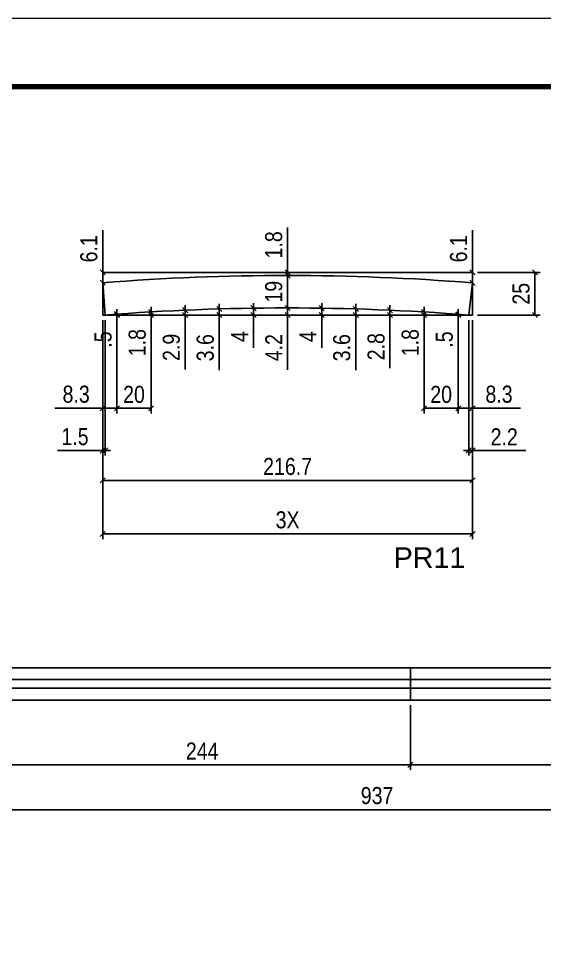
# Model space of a CAD drawing. Extents: x 3171 to 9452, y -2838 to 6252.
# Drawn here: x 8328 to 8636, y 3415 to 3955 of the extents above; entities that cross this region are included whole.
import ezdxf

# ---------------------------------------------------------------- set-up
doc = ezdxf.new("R2010")
doc.units = 0
doc.linetypes.add('DASHED', pattern=[0.75, 0.5, -0.25])
for name, color, linetype in [('5', 5, 'Continuous'), ('Painéis', 200, 'Continuous'), ('SARR_2.2x7', 40, 'Continuous')]:
    doc.layers.add(name, color=color, linetype=linetype)
for name, color, linetype, lineweight in [('Escoras', 2, 'Continuous', 25), ('Folhas', 255, 'Continuous', 9), ('Romaneio', 3, 'Continuous', 13), ('SARRAFO DE PRESSAO', 251, 'DASHED', 9)]:
    doc.layers.add(name, color=color, linetype=linetype, lineweight=lineweight)
doc.styles.add('COTA TECNICA-50', font='techl___.ttf', dxfattribs={"height": 10})
doc.styles.get("Standard").update_dxf_attribs({"font": 'arial.ttf'})
doc.dimstyles.new('COTA PAINEL-50', dxfattribs={"dimtxt": 10, "dimasz": 3, "dimexe": 3, "dimexo": 3, "dimgap": 3, "dimtad": 1, "dimdec": 1, "dimzin": 12, "dimdsep": 46, "dimtxsty": 'COTA TECNICA-50', "dimblk1": 'OBLIQUE', "dimblk2": 'OBLIQUE', "dimsah": 1, "dimcen": 0.9, "dimclrd": 4, "dimclre": 4, "dimclrt": 240, "dimadec": 1, "dimazin": 3, "dimtfac": 1, "dimtdec": 1, "dimtmove": 0, "dimatfit": 3, "dimfxl": 1, "dimtolj": 1, "dimtzin": 12, "dimarcsym": 0})

# ---------------------------------------------------------------- blocks, each defined once
blk = doc.blocks.new('9999999999')
at = {"layer": 'Folhas'}
blk.add_lwpolyline([(98138.98, 34190.21), (99623.98, 34190.21), (99623.98, 35240.21), (98138.98, 35240.21)], close=True, dxfattribs=at)
at = {"layer": 'Folhas', "color": 30, "const_width": 3}
blk.add_lwpolyline([(98213.98, 34230.21), (99583.98, 34230.21), (99583.98, 35200.21), (98213.98, 35200.21)], close=True, dxfattribs=at)
blk = doc.blocks.new('_Oblique')
at = {"color": 0, "linetype": 'ByBlock', "lineweight": -2}
blk.add_line((-0.5, -0.5), (0.5, 0.5), dxfattribs=at)
blk = doc.blocks.new('*D193')
at = {"layer": 'Defpoints', "color": 0, "linetype": 'ByBlock', "transparency": 16777216}
for p in [(8313.59, 3555.86), (8557.59, 3555.86), (8557.59, 3517.95)]:
    blk.add_point(p, dxfattribs=at)
at = {"layer": 'Romaneio', "color": 4, "linetype": 'ByBlock', "lineweight": -2, "transparency": 16777216}
for p, q in [((8313.59, 3552.86), (8313.59, 3514.95)), ((8557.59, 3552.86), (8557.59, 3514.95)), ((8313.59, 3517.95), (8557.59, 3517.95))]:
    blk.add_line(p, q, dxfattribs=at)
at = {"layer": 'Romaneio', "color": 4, "linetype": 'ByBlock', "lineweight": -2, "transparency": 16777216, "xscale": 3, "yscale": 3, "zscale": 3, "rotation": 180}
blk.add_blockref('_Oblique', (8313.59, 3517.95), dxfattribs=at)
at = {"layer": 'Romaneio', "color": 4, "linetype": 'ByBlock', "lineweight": -2, "transparency": 16777216, "xscale": 3, "yscale": 3, "zscale": 3}
blk.add_blockref('_Oblique', (8557.59, 3517.95), dxfattribs=at)
at = {"layer": 'Romaneio', "color": 240, "linetype": 'ByBlock', "transparency": 16777216, "insert": (8435.59, 3526.02), "char_height": 10, "attachment_point": 5, "style": 'COTA TECNICA-50'}
blk.add_mtext('\\A1;244', dxfattribs=at)
blk = doc.blocks.new('*D24')
at = {"layer": 'Defpoints', "color": 0, "linetype": 'ByBlock', "transparency": 16777216}
for p in [(8557.59, 3555.86), (8801.59, 3555.86), (8801.59, 3517.95)]:
    blk.add_point(p, dxfattribs=at)
at = {"layer": 'Romaneio', "color": 4, "linetype": 'ByBlock', "lineweight": -2, "transparency": 16777216}
for p, q in [((8557.59, 3552.86), (8557.59, 3514.95)), ((8801.59, 3552.86), (8801.59, 3514.95)), ((8557.59, 3517.95), (8801.59, 3517.95))]:
    blk.add_line(p, q, dxfattribs=at)
at = {"layer": 'Romaneio', "color": 4, "linetype": 'ByBlock', "lineweight": -2, "transparency": 16777216, "xscale": 3, "yscale": 3, "zscale": 3, "rotation": 180}
blk.add_blockref('_Oblique', (8557.59, 3517.95), dxfattribs=at)
at = {"layer": 'Romaneio', "color": 4, "linetype": 'ByBlock', "lineweight": -2, "transparency": 16777216, "xscale": 3, "yscale": 3, "zscale": 3}
blk.add_blockref('_Oblique', (8801.59, 3517.95), dxfattribs=at)
at = {"layer": 'Romaneio', "color": 240, "linetype": 'ByBlock', "transparency": 16777216, "insert": (8679.59, 3526.02), "char_height": 10, "attachment_point": 5, "style": 'COTA TECNICA-50'}
blk.add_mtext('\\A1;244', dxfattribs=at)
blk = doc.blocks.new('*D26')
at = {"layer": 'Defpoints', "color": 0, "linetype": 'ByBlock', "transparency": 16777216}
for p in [(8069.59, 3555.86), (9006.59, 3555.86), (9006.59, 3491.62)]:
    blk.add_point(p, dxfattribs=at)
at = {"layer": 'Escoras', "color": 4, "linetype": 'ByBlock', "lineweight": -2, "transparency": 16777216}
for p, q in [((8069.59, 3552.86), (8069.59, 3488.62)), ((9006.59, 3552.86), (9006.59, 3488.62)), ((8069.59, 3491.62), (9006.59, 3491.62))]:
    blk.add_line(p, q, dxfattribs=at)
at = {"layer": 'Escoras', "color": 4, "linetype": 'ByBlock', "lineweight": -2, "transparency": 16777216, "xscale": 3, "yscale": 3, "zscale": 3, "rotation": 180}
blk.add_blockref('_Oblique', (8069.59, 3491.62), dxfattribs=at)
at = {"layer": 'Escoras', "color": 4, "linetype": 'ByBlock', "lineweight": -2, "transparency": 16777216, "xscale": 3, "yscale": 3, "zscale": 3}
blk.add_blockref('_Oblique', (9006.59, 3491.62), dxfattribs=at)
at = {"layer": 'Escoras', "color": 240, "linetype": 'ByBlock', "transparency": 16777216, "insert": (8538.09, 3499.87), "char_height": 10, "attachment_point": 5, "style": 'COTA TECNICA-50'}
blk.add_mtext('\\A1;937', dxfattribs=at)
blk = doc.blocks.new('*D247')
at = {"layer": 'Defpoints', "color": 0, "linetype": 'Continuous', "transparency": 16777216}
for p in [(8377.33, 3781.4), (8593.98, 3781.4), (8593.98, 3684.56)]:
    blk.add_point(p, dxfattribs=at)
at = {"layer": 'Painéis', "color": 4, "linetype": 'Continuous', "lineweight": -2, "transparency": 16777216}
for p, q in [((8377.33, 3778.4), (8377.33, 3681.56)), ((8593.98, 3778.4), (8593.98, 3681.56)), ((8377.33, 3684.56), (8593.98, 3684.56))]:
    blk.add_line(p, q, dxfattribs=at)
at = {"layer": 'Painéis', "color": 4, "linetype": 'Continuous', "lineweight": -2, "transparency": 16777216, "xscale": 3, "yscale": 3, "zscale": 3, "rotation": 180}
blk.add_blockref('_Oblique', (8377.33, 3684.56), dxfattribs=at)
at = {"layer": 'Painéis', "color": 4, "linetype": 'Continuous', "lineweight": -2, "transparency": 16777216, "xscale": 3, "yscale": 3, "zscale": 3}
blk.add_blockref('_Oblique', (8593.98, 3684.56), dxfattribs=at)
at = {"layer": 'Painéis', "color": 240, "linetype": 'Continuous', "transparency": 16777216, "insert": (8485.65, 3692.66), "char_height": 10, "attachment_point": 5, "style": 'COTA TECNICA-50'}
blk.add_mtext('\\A1;216.7', dxfattribs=at)
blk = doc.blocks.new('*D249')
at = {"layer": 'Defpoints', "color": 0, "linetype": 'ByBlock', "transparency": 16777216}
for p in [(8593.98, 3806.39), (8593.98, 3781.4), (8630.62, 3781.4)]:
    blk.add_point(p, dxfattribs=at)
at = {"layer": 'Escoras', "color": 4, "linetype": 'ByBlock', "lineweight": -2, "transparency": 16777216}
for p, q in [((8596.98, 3806.39), (8633.62, 3806.39)), ((8630.62, 3806.39), (8630.62, 3781.4)), ((8596.98, 3781.4), (8633.62, 3781.4))]:
    blk.add_line(p, q, dxfattribs=at)
at = {"layer": 'Escoras', "color": 4, "linetype": 'ByBlock', "lineweight": -2, "transparency": 16777216, "xscale": 3, "yscale": 3, "zscale": 3}
for p, rotation in [((8630.62, 3806.39), 90), ((8630.62, 3781.4), 270)]:
    blk.add_blockref('_Oblique', p, dxfattribs=dict(at, rotation=rotation))
at = {"layer": 'Escoras', "color": 240, "linetype": 'ByBlock', "transparency": 16777216, "insert": (8622.51, 3793.9), "char_height": 10, "attachment_point": 5, "rotation": 90, "style": 'COTA TECNICA-50'}
blk.add_mtext('\\A1;25', dxfattribs=at)
blk = doc.blocks.new('*D266')
at = {"layer": 'Defpoints', "color": 0, "linetype": 'ByBlock', "transparency": 16777216}
for p in [(8377.33, 3781.4), (8378.82, 3781.4), (8377.33, 3702.08)]:
    blk.add_point(p, dxfattribs=at)
at = {"layer": 'Escoras', "color": 4, "linetype": 'ByBlock', "lineweight": -2, "transparency": 16777216}
for p, q in [((8377.33, 3778.4), (8377.33, 3699.08)), ((8378.82, 3778.4), (8378.82, 3699.08)), ((8377.33, 3702.08), (8350.83, 3702.08)), ((8378.82, 3702.08), (8377.33, 3702.08)), ((8378.82, 3702.08), (8381.82, 3702.08))]:
    blk.add_line(p, q, dxfattribs=at)
at = {"layer": 'Escoras', "color": 4, "linetype": 'ByBlock', "lineweight": -2, "transparency": 16777216, "xscale": 3, "yscale": 3, "zscale": 3}
blk.add_blockref('_Oblique', (8377.33, 3702.08), dxfattribs=at)
at = {"layer": 'Escoras', "color": 4, "linetype": 'ByBlock', "lineweight": -2, "transparency": 16777216, "xscale": 3, "yscale": 3, "zscale": 3, "rotation": 180}
blk.add_blockref('_Oblique', (8378.82, 3702.08), dxfattribs=at)
at = {"layer": 'Escoras', "color": 240, "linetype": 'ByBlock', "transparency": 16777216, "insert": (8361.08, 3710.19), "char_height": 10, "attachment_point": 5, "style": 'COTA TECNICA-50'}
blk.add_mtext('\\A1;1.5', dxfattribs=at)
blk = doc.blocks.new('*D267')
at = {"layer": 'Defpoints', "color": 0, "linetype": 'ByBlock', "transparency": 16777216}
for p in [(8591.81, 3781.4), (8593.98, 3781.4), (8593.98, 3702.08)]:
    blk.add_point(p, dxfattribs=at)
at = {"layer": 'Escoras', "color": 4, "linetype": 'ByBlock', "lineweight": -2, "transparency": 16777216}
for p, q in [((8591.81, 3778.4), (8591.81, 3699.08)), ((8593.98, 3778.4), (8593.98, 3699.08)), ((8591.81, 3702.08), (8588.81, 3702.08)), ((8591.81, 3702.08), (8593.98, 3702.08)), ((8593.98, 3702.08), (8625.21, 3702.08))]:
    blk.add_line(p, q, dxfattribs=at)
at = {"layer": 'Escoras', "color": 4, "linetype": 'ByBlock', "lineweight": -2, "transparency": 16777216, "xscale": 3, "yscale": 3, "zscale": 3}
blk.add_blockref('_Oblique', (8591.81, 3702.08), dxfattribs=at)
at = {"layer": 'Escoras', "color": 4, "linetype": 'ByBlock', "lineweight": -2, "transparency": 16777216, "xscale": 3, "yscale": 3, "zscale": 3, "rotation": 180}
blk.add_blockref('_Oblique', (8593.98, 3702.08), dxfattribs=at)
at = {"layer": 'Escoras', "color": 240, "linetype": 'ByBlock', "transparency": 16777216, "insert": (8612.59, 3710.08), "char_height": 10, "attachment_point": 5, "style": 'COTA TECNICA-50'}
blk.add_mtext('\\A1;2.2', dxfattribs=at)
blk = doc.blocks.new('*D268')
at = {"layer": 'Defpoints', "color": 0, "linetype": 'ByBlock', "transparency": 16777216}
for p in [(8385.65, 3781.92), (8385.65, 3781.4), (8385.65, 3781.4)]:
    blk.add_point(p, dxfattribs=at)
at = {"layer": 'Escoras', "color": 4, "linetype": 'ByBlock', "lineweight": -2, "transparency": 16777216}
for p, q in [((8385.65, 3781.92), (8385.65, 3784.92)), ((8385.65, 3781.92), (8385.65, 3781.4)), ((8385.65, 3781.4), (8385.65, 3758.75)), ((8388.65, 3781.92), (8388.65, 3781.92)), ((8388.65, 3781.4), (8388.65, 3781.4))]:
    blk.add_line(p, q, dxfattribs=at)
at = {"layer": 'Escoras', "color": 4, "linetype": 'ByBlock', "lineweight": -2, "transparency": 16777216, "xscale": 3, "yscale": 3, "zscale": 3}
for p, rotation in [((8385.65, 3781.92), 270), ((8385.65, 3781.4), 90)]:
    blk.add_blockref('_Oblique', p, dxfattribs=dict(at, rotation=rotation))
at = {"layer": 'Escoras', "color": 240, "linetype": 'ByBlock', "transparency": 16777216, "insert": (8377.54, 3767.07), "char_height": 10, "attachment_point": 5, "rotation": 90, "style": 'COTA TECNICA-50'}
blk.add_mtext('\\A1;.5', dxfattribs=at)
blk = doc.blocks.new('*D269')
at = {"layer": 'Defpoints', "color": 0, "linetype": 'ByBlock', "transparency": 16777216}
for p in [(8405.65, 3783.25), (8405.65, 3781.4), (8405.65, 3781.4)]:
    blk.add_point(p, dxfattribs=at)
at = {"layer": 'Escoras', "color": 4, "linetype": 'ByBlock', "lineweight": -2, "transparency": 16777216}
for p, q in [((8405.65, 3783.25), (8405.65, 3786.25)), ((8405.65, 3783.25), (8405.65, 3781.4)), ((8405.65, 3781.4), (8405.65, 3755.12)), ((8408.65, 3783.25), (8408.65, 3783.25)), ((8408.65, 3781.4), (8408.65, 3781.4))]:
    blk.add_line(p, q, dxfattribs=at)
at = {"layer": 'Escoras', "color": 4, "linetype": 'ByBlock', "lineweight": -2, "transparency": 16777216, "xscale": 3, "yscale": 3, "zscale": 3}
for p, rotation in [((8405.65, 3783.25), 270), ((8405.65, 3781.4), 90)]:
    blk.add_blockref('_Oblique', p, dxfattribs=dict(at, rotation=rotation))
at = {"layer": 'Escoras', "color": 240, "linetype": 'ByBlock', "transparency": 16777216, "insert": (8397.56, 3765.26), "char_height": 10, "attachment_point": 5, "rotation": 90, "style": 'COTA TECNICA-50'}
blk.add_mtext('\\A1;1.8', dxfattribs=at)
blk = doc.blocks.new('*D270')
at = {"layer": 'Defpoints', "color": 0, "linetype": 'ByBlock', "transparency": 16777216}
for p in [(8425.65, 3784.28), (8425.65, 3781.4), (8425.65, 3781.4)]:
    blk.add_point(p, dxfattribs=at)
at = {"layer": 'Escoras', "color": 4, "linetype": 'ByBlock', "lineweight": -2, "transparency": 16777216}
for p, q in [((8425.65, 3784.28), (8425.65, 3787.28)), ((8425.65, 3784.28), (8425.65, 3781.4)), ((8425.65, 3781.4), (8425.65, 3749.59)), ((8428.65, 3784.28), (8428.65, 3784.28)), ((8428.65, 3781.4), (8428.65, 3781.4))]:
    blk.add_line(p, q, dxfattribs=at)
at = {"layer": 'Escoras', "color": 4, "linetype": 'ByBlock', "lineweight": -2, "transparency": 16777216, "xscale": 3, "yscale": 3, "zscale": 3}
for p, rotation in [((8425.65, 3784.28), 270), ((8425.65, 3781.4), 90)]:
    blk.add_blockref('_Oblique', p, dxfattribs=dict(at, rotation=rotation))
at = {"layer": 'Escoras', "color": 240, "linetype": 'ByBlock', "transparency": 16777216, "insert": (8417.57, 3762.5), "char_height": 10, "attachment_point": 5, "rotation": 90, "style": 'COTA TECNICA-50'}
blk.add_mtext('\\A1;2.9', dxfattribs=at)
blk = doc.blocks.new('*D271')
at = {"layer": 'Defpoints', "color": 0, "linetype": 'ByBlock', "transparency": 16777216}
for p in [(8445.65, 3785.01), (8445.65, 3781.4), (8445.65, 3781.4)]:
    blk.add_point(p, dxfattribs=at)
at = {"layer": 'Escoras', "color": 4, "linetype": 'ByBlock', "lineweight": -2, "transparency": 16777216}
for p, q in [((8445.65, 3785.01), (8445.65, 3788.01)), ((8445.65, 3785.01), (8445.65, 3781.4)), ((8445.65, 3781.4), (8445.65, 3749.16)), ((8448.65, 3785.01), (8448.65, 3785.01)), ((8448.65, 3781.4), (8448.65, 3781.4))]:
    blk.add_line(p, q, dxfattribs=at)
at = {"layer": 'Escoras', "color": 4, "linetype": 'ByBlock', "lineweight": -2, "transparency": 16777216, "xscale": 3, "yscale": 3, "zscale": 3}
for p, rotation in [((8445.65, 3785.01), 270), ((8445.65, 3781.4), 90)]:
    blk.add_blockref('_Oblique', p, dxfattribs=dict(at, rotation=rotation))
at = {"layer": 'Escoras', "color": 240, "linetype": 'ByBlock', "transparency": 16777216, "insert": (8437.44, 3762.28), "char_height": 10, "attachment_point": 5, "rotation": 90, "style": 'COTA TECNICA-50'}
blk.add_mtext('\\A1;3.6', dxfattribs=at)
blk = doc.blocks.new('*D272')
at = {"layer": 'Defpoints', "color": 0, "linetype": 'ByBlock', "transparency": 16777216}
for p in [(8465.65, 3785.45), (8465.65, 3781.4), (8465.65, 3781.4)]:
    blk.add_point(p, dxfattribs=at)
at = {"layer": 'Escoras', "color": 4, "linetype": 'ByBlock', "lineweight": -2, "transparency": 16777216}
for p, q in [((8465.65, 3785.45), (8465.65, 3788.45)), ((8465.65, 3785.45), (8465.65, 3781.4)), ((8465.65, 3781.4), (8465.65, 3762.17)), ((8468.65, 3785.45), (8468.65, 3785.45)), ((8468.65, 3781.4), (8468.65, 3781.4))]:
    blk.add_line(p, q, dxfattribs=at)
at = {"layer": 'Escoras', "color": 4, "linetype": 'ByBlock', "lineweight": -2, "transparency": 16777216, "xscale": 3, "yscale": 3, "zscale": 3}
for p, rotation in [((8465.65, 3785.45), 270), ((8465.65, 3781.4), 90)]:
    blk.add_blockref('_Oblique', p, dxfattribs=dict(at, rotation=rotation))
at = {"layer": 'Escoras', "color": 240, "linetype": 'ByBlock', "transparency": 16777216, "insert": (8457.58, 3768.79), "char_height": 10, "attachment_point": 5, "rotation": 90, "style": 'COTA TECNICA-50'}
blk.add_mtext('\\A1;4', dxfattribs=at)
blk = doc.blocks.new('*D273')
at = {"layer": 'Defpoints', "color": 0, "linetype": 'ByBlock', "transparency": 16777216}
for p in [(8485.65, 3785.59), (8485.65, 3781.4), (8485.65, 3781.4)]:
    blk.add_point(p, dxfattribs=at)
at = {"layer": 'Escoras', "color": 4, "linetype": 'ByBlock', "lineweight": -2, "transparency": 16777216}
for p, q in [((8485.65, 3785.59), (8485.65, 3788.59)), ((8485.65, 3785.59), (8485.65, 3781.4)), ((8485.65, 3781.4), (8485.65, 3749.24)), ((8488.65, 3785.59), (8488.65, 3785.59)), ((8488.65, 3781.4), (8488.65, 3781.4))]:
    blk.add_line(p, q, dxfattribs=at)
at = {"layer": 'Escoras', "color": 4, "linetype": 'ByBlock', "lineweight": -2, "transparency": 16777216, "xscale": 3, "yscale": 3, "zscale": 3}
for p, rotation in [((8485.65, 3785.59), 270), ((8485.65, 3781.4), 90)]:
    blk.add_blockref('_Oblique', p, dxfattribs=dict(at, rotation=rotation))
at = {"layer": 'Escoras', "color": 240, "linetype": 'ByBlock', "transparency": 16777216, "insert": (8477.58, 3762.32), "char_height": 10, "attachment_point": 5, "rotation": 90, "style": 'COTA TECNICA-50'}
blk.add_mtext('\\A1;4.2', dxfattribs=at)
blk = doc.blocks.new('*D87')
at = {"layer": 'Defpoints', "color": 0, "linetype": 'ByBlock', "transparency": 16777216}
for p in [(8505.65, 3785.44), (8505.65, 3781.4), (8505.65, 3781.4)]:
    blk.add_point(p, dxfattribs=at)
at = {"layer": 'Escoras', "color": 4, "linetype": 'ByBlock', "lineweight": -2, "transparency": 16777216}
for p, q in [((8505.65, 3785.44), (8505.65, 3788.44)), ((8505.65, 3785.44), (8505.65, 3781.4)), ((8505.65, 3781.4), (8505.65, 3762.17)), ((8508.65, 3785.44), (8508.65, 3785.44)), ((8508.65, 3781.4), (8508.65, 3781.4))]:
    blk.add_line(p, q, dxfattribs=at)
at = {"layer": 'Escoras', "color": 4, "linetype": 'ByBlock', "lineweight": -2, "transparency": 16777216, "xscale": 3, "yscale": 3, "zscale": 3}
for p, rotation in [((8505.65, 3785.44), 270), ((8505.65, 3781.4), 90)]:
    blk.add_blockref('_Oblique', p, dxfattribs=dict(at, rotation=rotation))
at = {"layer": 'Escoras', "color": 240, "linetype": 'ByBlock', "transparency": 16777216, "insert": (8497.58, 3768.79), "char_height": 10, "attachment_point": 5, "rotation": 90, "style": 'COTA TECNICA-50'}
blk.add_mtext('\\A1;4', dxfattribs=at)
blk = doc.blocks.new('*D88')
at = {"layer": 'Defpoints', "color": 0, "linetype": 'ByBlock', "transparency": 16777216}
for p in [(8525.65, 3784.99), (8525.65, 3781.4), (8525.65, 3781.4)]:
    blk.add_point(p, dxfattribs=at)
at = {"layer": 'Escoras', "color": 4, "linetype": 'ByBlock', "lineweight": -2, "transparency": 16777216}
for p, q in [((8525.65, 3784.99), (8525.65, 3787.99)), ((8525.65, 3784.99), (8525.65, 3781.4)), ((8525.65, 3781.4), (8525.65, 3749.16)), ((8528.65, 3784.99), (8528.65, 3784.99)), ((8528.65, 3781.4), (8528.65, 3781.4))]:
    blk.add_line(p, q, dxfattribs=at)
at = {"layer": 'Escoras', "color": 4, "linetype": 'ByBlock', "lineweight": -2, "transparency": 16777216, "xscale": 3, "yscale": 3, "zscale": 3}
for p, rotation in [((8525.65, 3784.99), 270), ((8525.65, 3781.4), 90)]:
    blk.add_blockref('_Oblique', p, dxfattribs=dict(at, rotation=rotation))
at = {"layer": 'Escoras', "color": 240, "linetype": 'ByBlock', "transparency": 16777216, "insert": (8517.44, 3762.28), "char_height": 10, "attachment_point": 5, "rotation": 90, "style": 'COTA TECNICA-50'}
blk.add_mtext('\\A1;3.6', dxfattribs=at)
blk = doc.blocks.new('*D89')
at = {"layer": 'Defpoints', "color": 0, "linetype": 'ByBlock', "transparency": 16777216}
for p in [(8545.65, 3784.25), (8545.65, 3781.4), (8545.65, 3781.4)]:
    blk.add_point(p, dxfattribs=at)
at = {"layer": 'Escoras', "color": 4, "linetype": 'ByBlock', "lineweight": -2, "transparency": 16777216}
for p, q in [((8545.65, 3784.25), (8545.65, 3787.25)), ((8545.65, 3784.25), (8545.65, 3781.4)), ((8545.65, 3781.4), (8545.65, 3750.34)), ((8548.65, 3784.25), (8548.65, 3784.25)), ((8548.65, 3781.4), (8548.65, 3781.4))]:
    blk.add_line(p, q, dxfattribs=at)
at = {"layer": 'Escoras', "color": 4, "linetype": 'ByBlock', "lineweight": -2, "transparency": 16777216, "xscale": 3, "yscale": 3, "zscale": 3}
for p, rotation in [((8545.65, 3784.25), 270), ((8545.65, 3781.4), 90)]:
    blk.add_blockref('_Oblique', p, dxfattribs=dict(at, rotation=rotation))
at = {"layer": 'Escoras', "color": 240, "linetype": 'ByBlock', "transparency": 16777216, "insert": (8537.56, 3762.87), "char_height": 10, "attachment_point": 5, "rotation": 90, "style": 'COTA TECNICA-50'}
blk.add_mtext('\\A1;2.8', dxfattribs=at)
blk = doc.blocks.new('*D90')
at = {"layer": 'Defpoints', "color": 0, "linetype": 'ByBlock', "transparency": 16777216}
for p in [(8565.65, 3783.21), (8565.65, 3781.4), (8565.65, 3781.4)]:
    blk.add_point(p, dxfattribs=at)
at = {"layer": 'Escoras', "color": 4, "linetype": 'ByBlock', "lineweight": -2, "transparency": 16777216}
for p, q in [((8565.65, 3783.21), (8565.65, 3786.21)), ((8565.65, 3783.21), (8565.65, 3781.4)), ((8565.65, 3781.4), (8565.65, 3755.12)), ((8568.65, 3783.21), (8568.65, 3783.21)), ((8568.65, 3781.4), (8568.65, 3781.4))]:
    blk.add_line(p, q, dxfattribs=at)
at = {"layer": 'Escoras', "color": 4, "linetype": 'ByBlock', "lineweight": -2, "transparency": 16777216, "xscale": 3, "yscale": 3, "zscale": 3}
for p, rotation in [((8565.65, 3783.21), 270), ((8565.65, 3781.4), 90)]:
    blk.add_blockref('_Oblique', p, dxfattribs=dict(at, rotation=rotation))
at = {"layer": 'Escoras', "color": 240, "linetype": 'ByBlock', "transparency": 16777216, "insert": (8557.56, 3765.26), "char_height": 10, "attachment_point": 5, "rotation": 90, "style": 'COTA TECNICA-50'}
blk.add_mtext('\\A1;1.8', dxfattribs=at)
blk = doc.blocks.new('*D91')
at = {"layer": 'Defpoints', "color": 0, "linetype": 'ByBlock', "transparency": 16777216}
for p in [(8585.65, 3781.87), (8585.65, 3781.4), (8585.65, 3781.4)]:
    blk.add_point(p, dxfattribs=at)
at = {"layer": 'Escoras', "color": 4, "linetype": 'ByBlock', "lineweight": -2, "transparency": 16777216}
for p, q in [((8585.65, 3781.87), (8585.65, 3784.87)), ((8585.65, 3781.87), (8585.65, 3781.4)), ((8585.65, 3781.4), (8585.65, 3758.75)), ((8588.65, 3781.87), (8588.65, 3781.87)), ((8588.65, 3781.4), (8588.65, 3781.4))]:
    blk.add_line(p, q, dxfattribs=at)
at = {"layer": 'Escoras', "color": 4, "linetype": 'ByBlock', "lineweight": -2, "transparency": 16777216, "xscale": 3, "yscale": 3, "zscale": 3}
for p, rotation in [((8585.65, 3781.87), 270), ((8585.65, 3781.4), 90)]:
    blk.add_blockref('_Oblique', p, dxfattribs=dict(at, rotation=rotation))
at = {"layer": 'Escoras', "color": 240, "linetype": 'ByBlock', "transparency": 16777216, "insert": (8577.54, 3767.07), "char_height": 10, "attachment_point": 5, "rotation": 90, "style": 'COTA TECNICA-50'}
blk.add_mtext('\\A1;.5', dxfattribs=at)
blk = doc.blocks.new('*D5')
at = {"layer": 'Defpoints', "color": 0, "linetype": 'ByBlock', "transparency": 16777216}
for p in [(8585.65, 3781.4), (8593.98, 3781.4), (8593.98, 3726.78)]:
    blk.add_point(p, dxfattribs=at)
at = {"layer": 'Escoras', "color": 4, "linetype": 'ByBlock', "lineweight": -2, "transparency": 16777216}
for p, q in [((8585.65, 3778.4), (8585.65, 3723.78)), ((8593.98, 3778.4), (8593.98, 3723.78)), ((8585.65, 3726.78), (8593.98, 3726.78)), ((8593.98, 3726.78), (8622.13, 3726.78))]:
    blk.add_line(p, q, dxfattribs=at)
at = {"layer": 'Escoras', "color": 4, "linetype": 'ByBlock', "lineweight": -2, "transparency": 16777216, "xscale": 3, "yscale": 3, "zscale": 3, "rotation": 180}
blk.add_blockref('_Oblique', (8585.65, 3726.78), dxfattribs=at)
at = {"layer": 'Escoras', "color": 4, "linetype": 'ByBlock', "lineweight": -2, "transparency": 16777216, "xscale": 3, "yscale": 3, "zscale": 3}
blk.add_blockref('_Oblique', (8593.98, 3726.78), dxfattribs=at)
at = {"layer": 'Escoras', "color": 240, "linetype": 'ByBlock', "transparency": 16777216, "insert": (8609.56, 3735.02), "char_height": 10, "attachment_point": 5, "style": 'COTA TECNICA-50'}
blk.add_mtext('\\A1;8.3', dxfattribs=at)
blk = doc.blocks.new('*D6')
at = {"layer": 'Defpoints', "color": 0, "linetype": 'ByBlock', "transparency": 16777216}
for p in [(8565.65, 3781.4), (8585.65, 3781.4), (8565.65, 3726.78)]:
    blk.add_point(p, dxfattribs=at)
at = {"layer": 'Escoras', "color": 4, "linetype": 'ByBlock', "lineweight": -2, "transparency": 16777216}
for p, q in [((8565.65, 3778.4), (8565.65, 3723.78)), ((8585.65, 3778.4), (8585.65, 3723.78)), ((8585.65, 3726.78), (8565.65, 3726.78))]:
    blk.add_line(p, q, dxfattribs=at)
at = {"layer": 'Escoras', "color": 4, "linetype": 'ByBlock', "lineweight": -2, "transparency": 16777216, "xscale": 3, "yscale": 3, "zscale": 3, "rotation": 180}
blk.add_blockref('_Oblique', (8565.65, 3726.78), dxfattribs=at)
at = {"layer": 'Escoras', "color": 4, "linetype": 'ByBlock', "lineweight": -2, "transparency": 16777216, "xscale": 3, "yscale": 3, "zscale": 3}
blk.add_blockref('_Oblique', (8585.65, 3726.78), dxfattribs=at)
at = {"layer": 'Escoras', "color": 240, "linetype": 'ByBlock', "transparency": 16777216, "insert": (8575.65, 3734.88), "char_height": 10, "attachment_point": 5, "style": 'COTA TECNICA-50'}
blk.add_mtext('\\A1;20', dxfattribs=at)
blk = doc.blocks.new('*D7')
at = {"layer": 'Defpoints', "color": 0, "linetype": 'ByBlock', "transparency": 16777216}
for p in [(8377.33, 3781.4), (8385.65, 3781.4), (8377.33, 3726.78)]:
    blk.add_point(p, dxfattribs=at)
at = {"layer": 'Escoras', "color": 4, "linetype": 'ByBlock', "lineweight": -2, "transparency": 16777216}
for p, q in [((8377.33, 3778.4), (8377.33, 3723.78)), ((8385.65, 3778.4), (8385.65, 3723.78)), ((8377.33, 3726.78), (8349.18, 3726.78)), ((8385.65, 3726.78), (8377.33, 3726.78))]:
    blk.add_line(p, q, dxfattribs=at)
at = {"layer": 'Escoras', "color": 4, "linetype": 'ByBlock', "lineweight": -2, "transparency": 16777216, "xscale": 3, "yscale": 3, "zscale": 3, "rotation": 180}
blk.add_blockref('_Oblique', (8377.33, 3726.78), dxfattribs=at)
at = {"layer": 'Escoras', "color": 4, "linetype": 'ByBlock', "lineweight": -2, "transparency": 16777216, "xscale": 3, "yscale": 3, "zscale": 3}
blk.add_blockref('_Oblique', (8385.65, 3726.78), dxfattribs=at)
at = {"layer": 'Escoras', "color": 240, "linetype": 'ByBlock', "transparency": 16777216, "insert": (8361.75, 3735.02), "char_height": 10, "attachment_point": 5, "style": 'COTA TECNICA-50'}
blk.add_mtext('\\A1;8.3', dxfattribs=at)
blk = doc.blocks.new('*D8')
at = {"layer": 'Defpoints', "color": 0, "linetype": 'ByBlock', "transparency": 16777216}
for p in [(8385.65, 3781.4), (8405.65, 3781.4), (8405.65, 3726.78)]:
    blk.add_point(p, dxfattribs=at)
at = {"layer": 'Escoras', "color": 4, "linetype": 'ByBlock', "lineweight": -2, "transparency": 16777216}
for p, q in [((8385.65, 3778.4), (8385.65, 3723.78)), ((8405.65, 3778.4), (8405.65, 3723.78)), ((8385.65, 3726.78), (8405.65, 3726.78))]:
    blk.add_line(p, q, dxfattribs=at)
at = {"layer": 'Escoras', "color": 4, "linetype": 'ByBlock', "lineweight": -2, "transparency": 16777216, "xscale": 3, "yscale": 3, "zscale": 3, "rotation": 180}
blk.add_blockref('_Oblique', (8385.65, 3726.78), dxfattribs=at)
at = {"layer": 'Escoras', "color": 4, "linetype": 'ByBlock', "lineweight": -2, "transparency": 16777216, "xscale": 3, "yscale": 3, "zscale": 3}
blk.add_blockref('_Oblique', (8405.65, 3726.78), dxfattribs=at)
at = {"layer": 'Escoras', "color": 240, "linetype": 'ByBlock', "transparency": 16777216, "insert": (8395.65, 3734.88), "char_height": 10, "attachment_point": 5, "style": 'COTA TECNICA-50'}
blk.add_mtext('\\A1;20', dxfattribs=at)
blk = doc.blocks.new('*D92')
at = {"layer": 'Defpoints', "color": 0, "linetype": 'ByBlock', "transparency": 16777216}
for p in [(8377.33, 3781.4), (8593.98, 3781.4), (8593.98, 3653.19)]:
    blk.add_point(p, dxfattribs=at)
at = {"layer": 'Escoras', "color": 4, "linetype": 'ByBlock', "lineweight": -2, "transparency": 16777216}
for p, q in [((8377.33, 3778.4), (8377.33, 3650.19)), ((8593.98, 3778.4), (8593.98, 3650.19)), ((8377.33, 3653.19), (8593.98, 3653.19))]:
    blk.add_line(p, q, dxfattribs=at)
at = {"layer": 'Escoras', "color": 4, "linetype": 'ByBlock', "lineweight": -2, "transparency": 16777216, "xscale": 3, "yscale": 3, "zscale": 3, "rotation": 180}
blk.add_blockref('_Oblique', (8377.33, 3653.19), dxfattribs=at)
at = {"layer": 'Escoras', "color": 4, "linetype": 'ByBlock', "lineweight": -2, "transparency": 16777216, "xscale": 3, "yscale": 3, "zscale": 3}
blk.add_blockref('_Oblique', (8593.98, 3653.19), dxfattribs=at)
at = {"layer": 'Escoras', "color": 240, "linetype": 'ByBlock', "transparency": 16777216, "insert": (8485.65, 3661.41), "char_height": 10, "attachment_point": 5, "style": 'COTA TECNICA-50'}
blk.add_mtext('\\A1;3X', dxfattribs=at)
blk = doc.blocks.new('*D93')
at = {"layer": 'Defpoints', "color": 0, "linetype": 'ByBlock', "transparency": 16777216}
for p in [(8485.65, 3804.59), (8485.66, 3804.59), (8485.65, 3785.59)]:
    blk.add_point(p, dxfattribs=at)
at = {"layer": 'Escoras', "color": 4, "linetype": 'ByBlock', "lineweight": -2, "transparency": 16777216}
for p, q in [((8482.66, 3804.59), (8482.65, 3804.59)), ((8485.65, 3785.59), (8485.65, 3804.59)), ((8488.65, 3785.59), (8488.65, 3785.59))]:
    blk.add_line(p, q, dxfattribs=at)
at = {"layer": 'Escoras', "color": 4, "linetype": 'ByBlock', "lineweight": -2, "transparency": 16777216, "xscale": 3, "yscale": 3, "zscale": 3}
for p, rotation in [((8485.65, 3804.59), 90), ((8485.65, 3785.59), 270)]:
    blk.add_blockref('_Oblique', p, dxfattribs=dict(at, rotation=rotation))
at = {"layer": 'Escoras', "color": 240, "linetype": 'ByBlock', "transparency": 16777216, "insert": (8477.57, 3795.09), "char_height": 10, "attachment_point": 5, "rotation": 90, "style": 'COTA TECNICA-50'}
blk.add_mtext('\\A1;19', dxfattribs=at)
blk = doc.blocks.new('*D94')
at = {"layer": 'Defpoints', "color": 0, "linetype": 'ByBlock', "transparency": 16777216}
for p in [(8485.65, 3806.39), (8485.65, 3806.39), (8485.65, 3804.59)]:
    blk.add_point(p, dxfattribs=at)
at = {"layer": 'Escoras', "color": 4, "linetype": 'ByBlock', "lineweight": -2, "transparency": 16777216}
for p, q in [((8485.65, 3806.39), (8485.65, 3832.68)), ((8485.65, 3804.59), (8485.65, 3806.39)), ((8485.65, 3804.59), (8485.65, 3801.59)), ((8488.65, 3806.39), (8488.65, 3806.39)), ((8488.65, 3804.59), (8488.65, 3804.59))]:
    blk.add_line(p, q, dxfattribs=at)
at = {"layer": 'Escoras', "color": 4, "linetype": 'ByBlock', "lineweight": -2, "transparency": 16777216, "xscale": 3, "yscale": 3, "zscale": 3}
for p, rotation in [((8485.65, 3806.39), 270), ((8485.65, 3804.59), 90)]:
    blk.add_blockref('_Oblique', p, dxfattribs=dict(at, rotation=rotation))
at = {"layer": 'Escoras', "color": 240, "linetype": 'ByBlock', "transparency": 16777216, "insert": (8477.56, 3822.54), "char_height": 10, "attachment_point": 5, "rotation": 90, "style": 'COTA TECNICA-50'}
blk.add_mtext('\\A1;1.8', dxfattribs=at)
blk = doc.blocks.new('*D95')
at = {"layer": 'Defpoints', "color": 0, "linetype": 'ByBlock', "transparency": 16777216}
for p in [(8377.33, 3806.39), (8377.33, 3806.39), (8377.33, 3800.34)]:
    blk.add_point(p, dxfattribs=at)
at = {"layer": 'Escoras', "color": 4, "linetype": 'ByBlock', "lineweight": -2, "transparency": 16777216}
for p, q in [((8377.33, 3806.39), (8377.33, 3831.07)), ((8377.33, 3800.34), (8377.33, 3806.39)), ((8380.33, 3806.39), (8380.33, 3806.39)), ((8380.33, 3800.34), (8380.33, 3800.34))]:
    blk.add_line(p, q, dxfattribs=at)
at = {"layer": 'Escoras', "color": 4, "linetype": 'ByBlock', "lineweight": -2, "transparency": 16777216, "xscale": 3, "yscale": 3, "zscale": 3}
for p, rotation in [((8377.33, 3806.39), 90), ((8377.33, 3800.34), 270)]:
    blk.add_blockref('_Oblique', p, dxfattribs=dict(at, rotation=rotation))
at = {"layer": 'Escoras', "color": 240, "linetype": 'ByBlock', "transparency": 16777216, "insert": (8369.23, 3820.23), "char_height": 10, "attachment_point": 5, "rotation": 90, "style": 'COTA TECNICA-50'}
blk.add_mtext('\\A1;6.1', dxfattribs=at)
blk = doc.blocks.new('*D96')
at = {"layer": 'Defpoints', "color": 0, "linetype": 'ByBlock', "transparency": 16777216}
for p in [(8593.98, 3806.39), (8593.98, 3806.39), (8593.98, 3800.29)]:
    blk.add_point(p, dxfattribs=at)
at = {"layer": 'Escoras', "color": 4, "linetype": 'ByBlock', "lineweight": -2, "transparency": 16777216}
for p, q in [((8593.98, 3806.39), (8593.98, 3831.07)), ((8590.98, 3806.39), (8590.98, 3806.39)), ((8593.98, 3800.29), (8593.98, 3806.39)), ((8596.98, 3800.29), (8596.98, 3800.29))]:
    blk.add_line(p, q, dxfattribs=at)
at = {"layer": 'Escoras', "color": 4, "linetype": 'ByBlock', "lineweight": -2, "transparency": 16777216, "xscale": 3, "yscale": 3, "zscale": 3}
for p, rotation in [((8593.98, 3806.39), 90), ((8593.98, 3800.29), 270)]:
    blk.add_blockref('_Oblique', p, dxfattribs=dict(at, rotation=rotation))
at = {"layer": 'Escoras', "color": 240, "linetype": 'ByBlock', "transparency": 16777216, "insert": (8585.88, 3820.23), "char_height": 10, "attachment_point": 5, "rotation": 90, "style": 'COTA TECNICA-50'}
blk.add_mtext('\\A1;6.1', dxfattribs=at)

msp = doc.modelspace()

# ---------------------------------------------------------------- linework, layer by layer
at = {"linetype": 'Continuous'}
for p, q in [((8378.82, 3781.4), (8377.33, 3800.34)), ((8593.98, 3800.29), (8591.81, 3781.4))]:
    msp.add_line(p, q, dxfattribs=at)
for radius, start in [(1374, 85.4639), (1355, 85.49231)]:
    msp.add_arc((8485.31, 2430.59), radius, start, 94.50769, dxfattribs=at)
at = {"layer": 'Escoras', "linetype": 'ByBlock'}
for p, q in [((8385.65, 3781.4), (8385.65, 3781.92)), ((8405.65, 3781.4), (8405.65, 3783.25)), ((8425.65, 3781.4), (8425.65, 3784.28)), ((8445.65, 3781.4), (8445.65, 3785.01)), ((8465.65, 3781.4), (8465.65, 3785.45)), ((8485.65, 3781.4), (8485.65, 3785.59)), ((8505.65, 3781.4), (8505.65, 3785.44)), ((8525.65, 3781.4), (8525.65, 3784.99)), ((8545.65, 3781.4), (8545.65, 3784.25)), ((8565.65, 3781.4), (8565.65, 3783.21)), ((8585.65, 3781.4), (8585.65, 3781.87))]:
    msp.add_line(p, q, dxfattribs=at)
at = {"layer": 'Painéis', "linetype": 'Continuous'}
for p, q in [((8377.33, 3806.39), (8377.33, 3781.4)), ((8377.33, 3806.39), (8593.98, 3806.39)), ((8593.98, 3806.39), (8593.98, 3781.4)), ((8377.33, 3781.4), (8593.98, 3781.4))]:
    msp.add_line(p, q, dxfattribs=at)
for points in [[(8313.59, 3574.86), (8557.59, 3574.86), (8557.59, 3555.86), (8313.59, 3555.86)], [(8557.59, 3574.86), (8801.59, 3574.86), (8801.59, 3555.86), (8557.59, 3555.86)]]:
    msp.add_lwpolyline(points, close=True, dxfattribs=at)
at = {"layer": 'SARR_2.2x7', "linetype": 'Continuous'}
for p, q in [((8313.59, 3567.86), (8557.59, 3567.86)), ((8557.59, 3567.86), (8801.59, 3567.86)), ((8557.59, 3562.86), (8313.59, 3562.86)), ((8801.59, 3562.86), (8557.59, 3562.86))]:
    msp.add_line(p, q, dxfattribs=at)

# ---------------------------------------------------------------- block references
at = {"layer": 'SARRAFO DE PRESSAO', "color": 6, "linetype": 'ByBlock'}
msp.add_blockref('9999999999', (-90199.29, -31285.03), dxfattribs=at)

# ---------------------------------------------------------------- texts
at = {"layer": '5', "linetype": 'Continuous'}
msp.add_text('PR11', height=12, rotation=360, dxfattribs=at).set_placement((8547.85, 3633.34))

# ---------------------------------------------------------------- dimensions: what is measured, and where the dimension line sits
at = {"layer": 'Escoras', "linetype": 'ByBlock'}
for base, p1, p2, picture, middle in [((8377.32806, 3806.3948), (8377.32806, 3800.34477), (8377.32806, 3806.3948), '*D95', (8369.22572, 3820.23106)), ((8485.65, 3806.39), (8485.65, 3804.59), (8485.65, 3806.39), '*D94', (8477.56, 3822.54)), ((8593.98, 3806.39), (8593.98, 3800.29), (8593.98, 3806.39), '*D96', (8585.88, 3820.23)), ((8485.65, 3804.59), (8485.65, 3785.59), (8485.66, 3804.59), '*D93', (8477.57, 3795.09)), ((8425.65, 3781.4), (8425.65, 3784.28), (8425.65, 3781.4), '*D270', (8417.57, 3762.5)), ((8445.65, 3781.4), (8445.65, 3785.01), (8445.65, 3781.4), '*D271', (8437.44, 3762.28)), ((8465.6543, 3781.4035), (8465.6543, 3785.4522), (8465.6543, 3781.4035), '*D272', (8457.5812, 3768.7851)), ((8485.65, 3781.4), (8485.65, 3785.59), (8485.65, 3781.4), '*D273', (8477.58, 3762.32)), ((8505.65, 3781.4), (8505.65, 3785.44), (8505.65, 3781.4), '*D87', (8497.58, 3768.79)), ((8525.65, 3781.4), (8525.65, 3784.99), (8525.65, 3781.4), '*D88', (8517.44, 3762.28)), ((8545.6543, 3781.4035), (8545.6543, 3784.2507), (8545.6543, 3781.4035), '*D89', (8537.5593, 3762.8714)), ((8385.65, 3781.4), (8385.65, 3781.92), (8385.65, 3781.4), '*D268', (8377.54, 3767.07)), ((8405.6543, 3781.4035), (8405.6543, 3783.2512), (8405.6543, 3781.4035), '*D269', (8397.5593, 3765.2617)), ((8565.65, 3781.4), (8565.65, 3783.21), (8565.65, 3781.4), '*D90', (8557.56, 3765.26)), ((8585.65, 3781.4), (8585.65, 3781.87), (8585.65, 3781.4), '*D91', (8577.54, 3767.07))]:
    dim = msp.add_linear_dim(base=base, p1=p1, p2=p2, angle=90, dimstyle='COTA PAINEL-50', override={"dimarcsym": 1}, dxfattribs=at)
    dim.commit()
    dim.dimension.update_dxf_attribs({"geometry": picture, "text_midpoint": middle})
dim = msp.add_aligned_dim(p1=(8593.98, 3806.39), p2=(8593.98, 3781.4), distance=36.64, dimstyle='COTA PAINEL-50', override={"dimarcsym": 1}, dxfattribs=at)
dim.commit()
dim.dimension.update_dxf_attribs({"geometry": '*D249', "text_midpoint": (8622.51, 3793.9)})
for base, p1, p2, picture, middle in [((8377.33, 3726.78), (8385.65, 3781.4), (8377.33, 3781.4), '*D7', (8361.75, 3735.02)), ((8377.33, 3702.08), (8378.82, 3781.4), (8377.33, 3781.4), '*D266', (8361.08, 3710.19)), ((8593.98, 3726.78), (8585.65, 3781.4), (8593.98, 3781.4), '*D5', (8609.56, 3735.02)), ((8593.98, 3702.08), (8591.81, 3781.4), (8593.98, 3781.4), '*D267', (8612.59, 3710.08)), ((9006.59, 3491.62), (8069.59, 3555.86), (9006.59, 3555.86), '*D26', (8538.09, 3499.87))]:
    dim = msp.add_linear_dim(base=base, p1=p1, p2=p2, dimstyle='COTA PAINEL-50', override={"dimarcsym": 1}, dxfattribs=at)
    dim.commit()
    dim.dimension.update_dxf_attribs({"geometry": picture, "text_midpoint": middle})
dim = msp.add_linear_dim(base=(8593.98, 3653.19), p1=(8377.33, 3781.4), p2=(8593.98, 3781.4), text='3X', dimstyle='COTA PAINEL-50', override={"dimarcsym": 1}, dxfattribs=at)
dim.commit()
dim.dimension.update_dxf_attribs({"geometry": '*D92', "text_midpoint": (8485.65, 3661.41)})
for base, p1, p2, picture, middle in [((8405.65, 3726.78), (8385.65, 3781.4), (8405.65, 3781.4), '*D8', (8395.65, 3726.78)), ((8565.65, 3726.78), (8585.65, 3781.4), (8565.65, 3781.4), '*D6', (8575.65, 3726.78))]:
    dim = msp.add_linear_dim(base=base, p1=p1, p2=p2, dimstyle='COTA PAINEL-50', override={"dimarcsym": 1}, dxfattribs=at)
    dim.commit()
    dim.dimension.update_dxf_attribs({"geometry": picture, "text_midpoint": middle, "dimtype": 160})
at = {"layer": 'Painéis', "linetype": 'Continuous'}
dim = msp.add_aligned_dim(p1=(8377.3281, 3781.4035), p2=(8593.9806, 3781.4035), distance=-96.8448, dimstyle='COTA PAINEL-50', override={"dimarcsym": 1}, dxfattribs=at)
dim.commit()
dim.dimension.update_dxf_attribs({"geometry": '*D247', "text_midpoint": (8485.6543, 3692.6611)})
at = {"layer": 'Romaneio', "linetype": 'ByBlock'}
for p1, p2, picture, middle in [((8313.59, 3555.86), (8557.59, 3555.86), '*D193', (8435.59, 3526.02)), ((8557.59, 3555.86), (8801.59, 3555.86), '*D24', (8679.59, 3526.02))]:
    dim = msp.add_aligned_dim(p1=p1, p2=p2, distance=-37.92, dimstyle='COTA PAINEL-50', override={"dimarcsym": 1}, dxfattribs=at)
    dim.commit()
    dim.dimension.update_dxf_attribs({"geometry": picture, "text_midpoint": middle})

doc.saveas('drawing.dxf')
